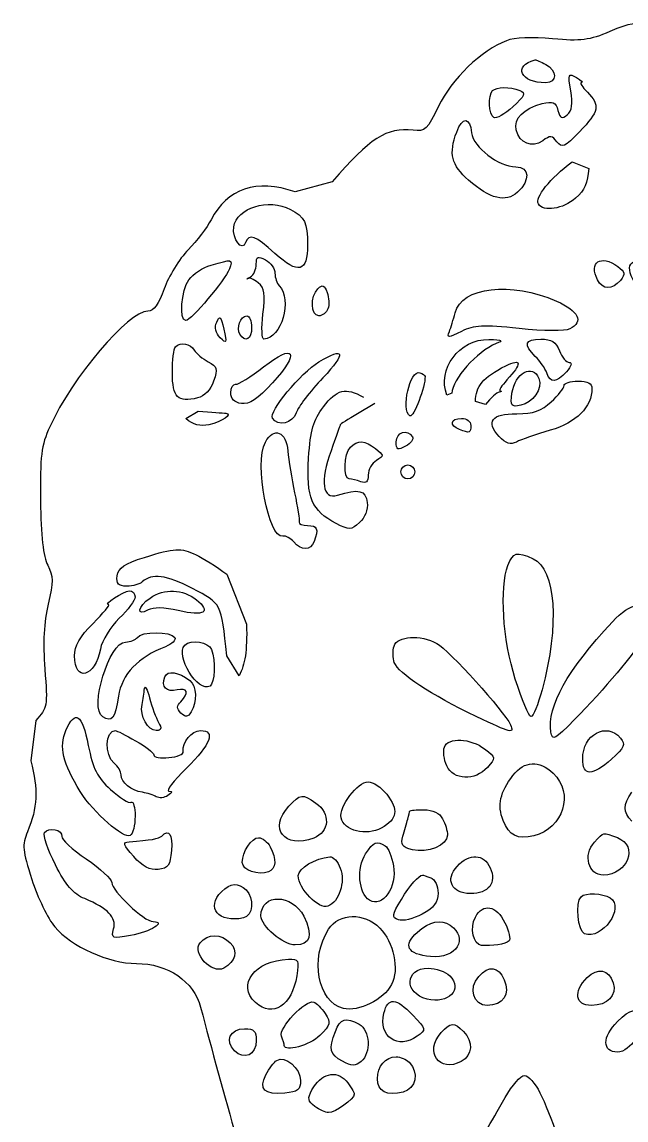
# Model space of a CAD drawing. Header units: millimetres. Extents: x 12 to 319, y 5 to 447.
# Drawn here: x 187.94 to 212.87, y 222.13 to 267.48 of the extents above; entities that cross this region are included whole.
import ezdxf

# ---------------------------------------------------------------- set-up
doc = ezdxf.new("R2010")
doc.units = ezdxf.units.MM
doc.layers.add('Layer 01', color=12, linetype='Continuous', true_color=0xc80000)

msp = doc.modelspace()

# ---------------------------------------------------------------- linework, layer by layer
at = {"layer": 'Layer 01'}
for p, q in [((210.65, 261.695), (211.332, 261.429)), ((200.746, 260.872), (199.218, 260.459)), ((205.683, 252.142), (205.481, 252.064)), ((202.509, 251.721), (201.794, 251.298)), ((207.071, 251.684), (206.664, 251.798)), ((194.699, 251.097), (195.209, 251.402)), ((196.404, 244.666), (197.212, 242.603)), ((196.903, 240.48), (196.403, 241.293)), ((188.508, 238.635), (188.305, 236.968))]:
    msp.add_line(p, q, dxfattribs=at)
for points in [[(213.759, 267.277), (213.28, 267.476), (213.056, 267.447), (212.204, 267.081)], [(207.935, 266.702), (206.914, 266.314), (205.653, 265.096), (205.135, 263.998)], [(209.844, 266.781), (209.013, 266.859), (208.266, 266.828), (207.935, 266.702)], [(212.204, 267.081), (211.355, 266.716), (211.01, 266.672), (209.844, 266.781)], [(209.56, 264.961), (208.52, 264.961), (208.191, 265.674), (209.124, 265.907)], [(209.124, 265.907), (209.157, 265.916), (209.352, 265.833), (209.557, 265.723)], [(209.557, 265.723), (210.036, 265.467), (210.038, 264.961), (209.56, 264.961)], [(210.593, 264.63), (210.475, 265.33), (210.492, 265.372), (210.822, 265.18)], [(210.822, 265.18), (211.019, 265.066), (211.115, 264.97), (211.035, 264.966)], [(211.035, 264.966), (210.956, 264.963), (211.064, 264.787), (211.276, 264.576)], [(207.413, 263.526), (207.208, 263.653), (207.173, 264.449), (207.363, 264.64)], [(207.363, 264.64), (207.525, 264.802), (208.07, 264.805), (208.484, 264.646)], [(208.484, 264.646), (208.752, 264.543), (208.706, 264.435), (208.197, 263.97)], [(210.445, 263.643), (210.645, 263.809), (210.686, 264.082), (210.593, 264.63)], [(211.276, 264.576), (211.814, 264.038), (211.762, 263.778), (210.954, 262.945)], [(205.135, 263.998), (204.682, 263.039), (204.584, 262.946), (204.084, 263.003)], [(208.197, 263.97), (207.864, 263.666), (207.511, 263.466), (207.413, 263.526)], [(208.338, 263.019), (208.22, 263.473), (208.658, 263.915), (209.411, 264.103)], [(209.411, 264.103), (209.862, 264.216), (209.97, 264.17), (210.06, 263.826)], [(205.883, 262.928), (206.128, 263.571), (206.424, 263.557), (206.501, 262.898)], [(210.06, 263.826), (210.148, 263.492), (210.221, 263.457), (210.445, 263.643)], [(204.084, 263.003), (202.989, 263.129), (202.306, 262.693), (200.746, 260.872)], [(209.433, 262.568), (208.997, 262.25), (208.484, 262.461), (208.338, 263.019)], [(206.373, 260.942), (205.666, 261.563), (205.547, 262.044), (205.883, 262.928)], [(206.501, 262.898), (206.571, 262.296), (207.609, 261.497), (208.322, 261.497)], [(210.022, 262.526), (209.828, 262.792), (209.747, 262.798), (209.433, 262.568)], [(210.954, 262.945), (210.333, 262.306), (210.221, 262.255), (210.022, 262.526)], [(209.254, 259.96), (209.095, 260.216), (209.752, 261.033), (210.65, 261.695)], [(208.322, 261.497), (208.891, 261.497), (208.931, 260.929), (208.397, 260.446)], [(211.332, 261.429), (211.303, 260.84), (211.162, 260.518), (210.792, 260.198)], [(199.218, 260.459), (197.614, 261.004), (196.42, 260.606), (195.745, 259.301)], [(208.397, 260.446), (207.909, 260.004), (207.26, 260.163), (206.373, 260.942)], [(196.684, 259.017), (196.796, 259.8), (198.124, 260.209), (199.022, 259.736)], [(210.792, 260.198), (210.273, 259.748), (209.462, 259.623), (209.254, 259.96)], [(199.022, 259.736), (199.618, 259.423), (199.724, 259.201), (199.728, 258.268)], [(195.745, 259.301), (195.586, 258.993), (195.16, 258.436), (194.799, 258.065)], [(197.173, 258.37), (197.024, 257.963), (196.611, 258.508), (196.684, 259.017)], [(198.382, 257.916), (197.559, 258.659), (197.313, 258.752), (197.173, 258.37)], [(194.799, 258.065), (194.438, 257.693), (193.994, 256.971), (193.813, 256.46)], [(199.728, 258.268), (199.732, 257.142), (199.349, 257.042), (198.382, 257.916)], [(195.747, 257.436), (196.632, 257.692), (196.654, 257.687), (196.501, 257.276)], [(197.614, 257.474), (197.614, 257.795), (197.674, 257.822), (197.999, 257.649)], [(197.999, 257.649), (198.211, 257.535), (198.384, 257.29), (198.384, 257.103)], [(211.693, 256.831), (211.325, 257.548), (211.84, 257.886), (212.531, 257.381)], [(213.596, 256.191), (212.8, 257.193), (212.829, 257.729), (213.673, 257.609)], [(196.501, 257.276), (196.328, 256.808), (194.923, 255.147), (194.701, 255.147)], [(194.833, 256.833), (194.996, 257.066), (195.407, 257.338), (195.747, 257.436)], [(197.373, 256.945), (197.506, 257.027), (197.614, 257.265), (197.614, 257.474)], [(212.531, 257.381), (212.842, 257.153), (212.858, 257.067), (212.64, 256.804)], [(194.701, 255.147), (194.421, 255.147), (194.518, 256.383), (194.833, 256.833)], [(197.248, 256.886), (197.185, 256.837), (197.241, 256.864), (197.373, 256.945)], [(197.691, 256.703), (197.51, 256.853), (197.311, 256.935), (197.248, 256.886)], [(197.89, 255.404), (197.995, 256.242), (197.958, 256.481), (197.691, 256.703)], [(198.384, 257.103), (198.384, 256.916), (198.463, 256.681), (198.559, 256.581)], [(205.815, 255.459), (206.085, 256.536), (208.129, 256.775), (209.999, 255.948)], [(212.64, 256.804), (212.304, 256.399), (211.91, 256.41), (211.693, 256.831)], [(193.813, 256.46), (193.585, 255.82), (193.376, 255.532), (193.139, 255.532)], [(198.559, 256.581), (199.109, 256.009), (198.646, 254.393), (197.929, 254.38)], [(200.191, 255.34), (199.859, 255.34), (199.836, 256.137), (200.158, 256.46)], [(200.158, 256.46), (200.343, 256.644), (200.423, 256.612), (200.537, 256.305)], [(200.537, 256.305), (200.616, 256.091), (200.631, 255.787), (200.57, 255.628)], [(209.999, 255.948), (210.924, 255.539), (211.14, 255.093), (210.554, 254.799)], [(193.139, 255.532), (192.332, 255.532), (190.024, 252.81), (189.088, 250.754)], [(195.979, 255.084), (196.102, 255.373), (196.155, 255.32), (196.274, 254.789)], [(196.935, 254.579), (196.775, 254.838), (196.965, 255.34), (197.223, 255.34)], [(197.223, 255.34), (197.332, 255.34), (197.422, 255.123), (197.422, 254.859)], [(197.929, 254.38), (197.837, 254.379), (197.82, 254.839), (197.89, 255.404)], [(200.57, 255.628), (200.509, 255.469), (200.338, 255.34), (200.191, 255.34)], [(205.582, 254.69), (205.645, 254.855), (205.75, 255.201), (205.815, 255.459)], [(196.125, 254.438), (195.934, 254.628), (195.883, 254.857), (195.979, 255.084)], [(197.422, 254.859), (197.422, 254.367), (197.159, 254.217), (196.935, 254.579)], [(208.46, 254.817), (206.972, 254.976), (206.607, 254.958), (206.084, 254.697)], [(196.274, 254.789), (196.405, 254.208), (196.39, 254.172), (196.125, 254.438)], [(206.084, 254.697), (205.529, 254.42), (205.478, 254.419), (205.582, 254.69)], [(210.554, 254.799), (210.358, 254.7), (209.484, 254.708), (208.46, 254.817)], [(194.15, 252.992), (194.15, 253.507), (194.208, 253.986), (194.279, 254.057)], [(194.279, 254.057), (194.492, 254.27), (194.891, 254.202), (195.055, 253.925)], [(197.909, 253.228), (199.195, 254.243), (199.432, 253.828), (198.282, 252.575)], [(200.194, 253.436), (201.271, 254.093), (201.341, 253.817), (200.361, 252.78)], [(205.481, 252.064), (205.055, 253.132), (206, 254.387), (207.215, 254.365)], [(207.509, 254.191), (206.721, 253.873), (205.696, 252.722), (205.683, 252.142)], [(207.215, 254.365), (207.784, 254.355), (207.837, 254.324), (207.509, 254.191)], [(209.128, 253.663), (208.62, 254.158), (208.69, 254.378), (209.356, 254.378)], [(209.356, 254.378), (209.8, 254.378), (209.982, 254.263), (210.121, 253.896)], [(195.055, 253.925), (195.14, 253.781), (195.399, 253.564), (195.631, 253.442)], [(207.908, 253.274), (208.567, 253.607), (208.586, 253.369), (207.957, 252.694)], [(209.603, 252.982), (209.537, 253.168), (209.323, 253.474), (209.128, 253.663)], [(210.121, 253.896), (210.222, 253.632), (210.406, 253.415), (210.531, 253.415)], [(195.631, 253.442), (196.003, 253.247), (196.03, 253.151), (195.853, 252.643)], [(196.758, 252.514), (196.869, 252.495), (197.387, 252.816), (197.909, 253.228)], [(198.282, 251.115), (198.12, 251.377), (199.433, 252.972), (200.194, 253.436)], [(203.955, 251.208), (203.57, 251.446), (203.956, 253.129), (204.364, 252.993)], [(206.664, 251.798), (206.657, 252.431), (206.967, 252.798), (207.908, 253.274)], [(208.166, 252.151), (208.284, 252.975), (209.035, 253.386), (209.276, 252.757)], [(210.41, 253.031), (209.981, 252.557), (209.761, 252.544), (209.603, 252.982)], [(210.531, 253.415), (210.665, 253.415), (210.615, 253.258), (210.41, 253.031)], [(195.19, 251.95), (194.377, 251.746), (194.15, 251.973), (194.15, 252.992)], [(195.853, 252.643), (195.728, 252.287), (195.475, 252.022), (195.19, 251.95)], [(198.282, 252.575), (197.662, 251.9), (197.319, 251.672), (196.996, 251.717)], [(200.361, 252.78), (199.83, 252.219), (199.335, 251.569), (199.262, 251.337)], [(204.576, 252.833), (204.602, 252.433), (204.1, 251.119), (203.955, 251.208)], [(204.364, 252.993), (204.477, 252.956), (204.573, 252.884), (204.576, 252.833)], [(207.957, 252.694), (207.734, 252.456), (207.611, 252.25), (207.682, 252.237)], [(209.276, 252.757), (209.436, 252.341), (209.033, 251.741), (208.53, 251.645)], [(210.314, 252.461), (210.314, 252.563), (210.573, 252.646), (210.891, 252.646)], [(210.891, 252.646), (211.291, 252.646), (211.468, 252.552), (211.468, 252.339)], [(196.556, 252.165), (196.556, 252.376), (196.647, 252.534), (196.758, 252.514)], [(196.996, 251.717), (196.705, 251.759), (196.556, 251.91), (196.556, 252.165)], [(200.384, 251.579), (200.944, 252.313), (201.288, 252.397), (202.034, 251.984)], [(207.641, 252.189), (207.548, 252.176), (207.291, 251.948), (207.071, 251.684)], [(207.682, 252.237), (207.754, 252.224), (207.735, 252.202), (207.641, 252.189)], [(208.53, 251.645), (208.126, 251.568), (208.09, 251.618), (208.166, 252.151)], [(211.468, 252.339), (211.468, 251.577), (210.819, 250.927), (209.747, 250.615)], [(209.786, 251.788), (210.076, 252.057), (210.314, 252.36), (210.314, 252.461)], [(208.364, 251.299), (209.056, 251.299), (209.379, 251.41), (209.786, 251.788)], [(195.209, 251.402), (195.738, 251.364), (196.253, 251.325), (196.354, 251.316)], [(196.354, 251.316), (196.668, 251.287), (196.207, 250.972), (195.661, 250.844)], [(199.262, 251.337), (199.123, 250.899), (198.503, 250.758), (198.282, 251.115)], [(199.772, 249.467), (199.848, 250.64), (199.958, 251.019), (200.384, 251.579)], [(201.794, 251.298), (201.4, 251.066), (201.078, 250.862), (201.078, 250.844)], [(207.64, 250.36), (207.07, 250.971), (207.323, 251.299), (208.364, 251.299)], [(195.661, 250.844), (195.307, 250.761), (195.014, 250.838), (194.699, 251.097)], [(197.988, 250.124), (198.333, 250.768), (198.854, 250.563), (198.919, 249.758)], [(201.078, 250.844), (201.078, 250.827), (200.906, 250.344), (200.697, 249.772)], [(206, 250.646), (205.57, 250.811), (205.622, 251.106), (206.08, 251.106)], [(206.465, 250.818), (206.465, 250.494), (206.43, 250.481), (206, 250.646)], [(206.08, 251.106), (206.294, 251.106), (206.465, 250.978), (206.465, 250.818)], [(189.088, 250.754), (188.742, 249.993), (188.683, 249.527), (188.707, 247.706)], [(203.387, 250.138), (203.387, 250.535), (203.848, 250.68), (204.054, 250.346)], [(204.054, 250.346), (204.116, 250.246), (203.991, 250.07), (203.777, 249.955)], [(208.347, 250.13), (208.105, 250.003), (207.915, 250.065), (207.64, 250.36)], [(209.747, 250.615), (209.159, 250.445), (208.529, 250.226), (208.347, 250.13)], [(198.715, 246.242), (198.11, 246.121), (197.523, 249.256), (197.988, 250.124)], [(201.447, 248.605), (201.188, 248.605), (201.231, 249.643), (201.501, 249.913)], [(201.501, 249.913), (201.807, 250.22), (202.081, 250.205), (202.532, 249.856)], [(202.532, 249.856), (202.884, 249.584), (202.886, 249.555), (202.569, 249.365)], [(203.777, 249.955), (203.444, 249.777), (203.387, 249.804), (203.387, 250.138)], [(198.919, 249.758), (198.949, 249.388), (199.073, 248.61), (199.195, 248.028)], [(200.904, 246.767), (199.901, 247.286), (199.668, 247.841), (199.772, 249.467)], [(200.697, 249.772), (200.236, 248.509), (200.345, 247.739), (200.958, 247.932)], [(202.569, 249.365), (202.384, 249.254), (202.232, 248.985), (202.232, 248.767)], [(203.579, 248.894), (203.579, 249.052), (203.709, 249.182), (203.868, 249.182)], [(203.868, 249.182), (204.026, 249.182), (204.156, 249.052), (204.156, 248.894)], [(201.928, 248.488), (201.76, 248.552), (201.544, 248.605), (201.447, 248.605)], [(202.232, 248.767), (202.232, 248.485), (202.144, 248.405), (201.928, 248.488)], [(203.868, 248.605), (203.709, 248.605), (203.579, 248.735), (203.579, 248.894)], [(204.156, 248.894), (204.156, 248.735), (204.026, 248.605), (203.868, 248.605)], [(200.958, 247.932), (201.843, 248.212), (202.134, 248.142), (202.193, 247.633)], [(188.707, 247.706), (188.726, 246.275), (188.826, 245.382), (189.007, 245.037)], [(199.195, 248.028), (199.317, 247.446), (199.401, 246.904), (199.381, 246.825)], [(202.193, 247.633), (202.228, 247.333), (202.104, 247.009), (201.874, 246.801)], [(199.381, 246.825), (199.362, 246.746), (199.519, 246.681), (199.731, 246.681)], [(199.731, 246.681), (200.133, 246.681), (200.194, 246.532), (199.999, 246.023)], [(201.874, 246.801), (201.525, 246.485), (201.455, 246.483), (200.904, 246.767)], [(199.158, 246.001), (199.03, 246.157), (198.83, 246.265), (198.715, 246.242)], [(199.999, 246.023), (199.852, 245.641), (199.465, 245.631), (199.158, 246.001)], [(191.876, 244.606), (191.924, 244.937), (192.176, 245.108), (192.996, 245.364)], [(192.996, 245.364), (194.262, 245.76), (194.482, 245.771), (195.13, 245.469)], [(195.13, 245.469), (195.404, 245.342), (195.977, 244.981), (196.404, 244.666)], [(208, 245.033), (208.21, 245.585), (208.352, 245.623), (209.046, 245.307)], [(189.007, 245.037), (189.238, 244.596), (189.24, 244.355), (189.021, 243.435)], [(208.302, 240.341), (207.784, 241.979), (207.647, 244.106), (208, 245.033)], [(209.046, 245.307), (209.976, 244.883), (210.131, 242.567), (209.408, 239.898)], [(192.271, 244.179), (191.91, 244.179), (191.827, 244.268), (191.876, 244.606)], [(194.98, 244.081), (193.908, 244.638), (193.289, 244.72), (192.909, 244.355)], [(191.516, 243.41), (191.278, 243.41), (192.123, 243.974), (192.371, 243.981)], [(192.909, 244.355), (192.809, 244.258), (192.521, 244.179), (192.271, 244.179)], [(192.371, 243.981), (192.503, 243.984), (192.611, 243.874), (192.611, 243.736)], [(193.231, 243.687), (193.81, 244.093), (194.589, 244.064), (195.139, 243.619)], [(196.403, 241.293), (196.157, 243.505), (196.182, 243.457), (194.98, 244.081)], [(192.611, 243.736), (192.611, 243.598), (192.316, 243.199), (191.955, 242.849)], [(193.145, 243.194), (192.643, 242.926), (192.713, 243.325), (193.231, 243.687)], [(195.139, 243.619), (195.772, 243.106), (195.47, 242.922), (194.395, 243.168)], [(212.308, 242.704), (213.082, 243.538), (213.672, 243.591), (213.696, 242.829)], [(189.021, 243.435), (188.847, 242.707), (188.803, 241.828), (188.886, 240.755)], [(190.879, 242.64), (191.303, 243.063), (191.589, 243.41), (191.516, 243.41)], [(194.395, 243.168), (193.811, 243.302), (193.364, 243.311), (193.145, 243.194)], [(190.11, 241.304), (190.11, 241.708), (190.33, 242.091), (190.879, 242.64)], [(191.955, 242.849), (191.587, 242.492), (191.247, 241.936), (191.18, 241.58)], [(197.212, 242.603), (197.236, 241.494), (197.156, 240.948), (196.903, 240.48)], [(209.773, 238.154), (209.62, 239.225), (210.433, 240.684), (212.308, 242.704)], [(192.707, 242.063), (192.862, 242.313), (194.092, 242.313), (194.247, 242.062)], [(203.299, 241.705), (203.432, 242.126), (204.393, 242.185), (205.06, 241.814)], [(191.275, 238.785), (190.708, 239.135), (191.544, 241.87), (192.218, 241.87)], [(192.218, 241.87), (192.422, 241.87), (192.642, 241.957), (192.707, 242.063)], [(194.247, 242.062), (194.312, 241.956), (194.138, 241.783), (193.86, 241.677)], [(195.703, 240.051), (195.213, 239.748), (194.245, 241.323), (194.664, 241.742)], [(194.664, 241.742), (194.909, 241.987), (195.649, 241.869), (195.765, 241.566)], [(203.309, 241.025), (203.241, 241.202), (203.237, 241.508), (203.299, 241.705)], [(205.06, 241.814), (205.58, 241.525), (207.837, 239.03), (208.101, 238.452)], [(213.525, 241.967), (213.295, 241.488), (211.96, 239.902), (210.748, 238.667)], [(191.18, 241.58), (190.961, 240.41), (190.11, 240.191), (190.11, 241.304)], [(193.86, 241.677), (192.741, 241.252), (192.059, 240.533), (191.925, 239.639)], [(195.765, 241.566), (195.943, 241.103), (195.905, 240.175), (195.703, 240.051)], [(206.694, 238.795), (204.822, 239.689), (203.483, 240.571), (203.309, 241.025)], [(188.886, 240.755), (189.005, 239.217), (188.991, 239.139), (188.508, 238.635)], [(194.343, 239.89), (193.908, 239.777), (193.68, 240.022), (193.838, 240.433)], [(193.838, 240.433), (193.945, 240.713), (194.397, 240.645), (194.872, 240.278)], [(208.95, 238.792), (208.862, 238.792), (208.571, 239.489), (208.302, 240.341)], [(192.897, 239.286), (192.935, 239.49), (192.981, 239.787), (192.999, 239.946)], [(192.999, 239.946), (193.016, 240.105), (193.111, 239.932), (193.209, 239.561)], [(194.497, 239.407), (194.849, 239.76), (194.772, 240.003), (194.343, 239.89)], [(194.872, 240.278), (195.155, 240.058), (195.183, 239.393), (194.925, 238.986)], [(209.408, 239.898), (209.243, 239.289), (209.037, 238.792), (208.95, 238.792)], [(191.925, 239.639), (191.784, 238.702), (191.664, 238.544), (191.275, 238.785)], [(193.209, 239.561), (193.307, 239.191), (193.473, 238.736), (193.578, 238.551)], [(189.756, 238.216), (190.145, 239.095), (190.421, 238.911), (190.679, 237.599)], [(193.485, 238.214), (193.127, 238.214), (192.806, 238.799), (192.897, 239.286)], [(194.505, 238.938), (194.319, 239.123), (194.317, 239.228), (194.497, 239.407)], [(194.925, 238.986), (194.781, 238.757), (194.695, 238.747), (194.505, 238.938)], [(193.578, 238.551), (193.722, 238.296), (193.7, 238.214), (193.485, 238.214)], [(208.101, 238.452), (208.275, 238.07), (208.144, 238.102), (206.694, 238.795)], [(210.748, 238.667), (209.924, 237.826), (209.827, 237.775), (209.773, 238.154)], [(211.083, 237.046), (211.083, 238.042), (212.073, 238.588), (212.641, 237.904)], [(190.351, 235.692), (189.632, 236.846), (189.465, 237.557), (189.756, 238.216)], [(191.745, 236.867), (191.34, 237.204), (191.381, 238.214), (191.799, 238.214)], [(191.799, 238.214), (191.847, 238.214), (192.222, 238.025), (192.633, 237.794)], [(194.602, 237.348), (194.545, 237.73), (194.942, 238.214), (195.312, 238.214)], [(195.312, 238.214), (195.952, 238.214), (195.739, 237.647), (194.727, 236.656)], [(192.633, 237.794), (193.044, 237.563), (193.381, 237.298), (193.381, 237.205)], [(205.376, 237.529), (205.535, 237.943), (206.455, 237.903), (207.038, 237.455)], [(212.641, 237.904), (212.863, 237.636), (212.813, 237.518), (212.276, 237.038)], [(190.679, 237.599), (190.869, 236.635), (191.045, 236.287), (191.6, 235.778)], [(193.381, 237.205), (193.381, 237.112), (193.662, 237.063), (194.006, 237.096)], [(194.006, 237.096), (194.35, 237.129), (194.618, 237.243), (194.602, 237.348)], [(205.474, 236.759), (205.356, 237.017), (205.312, 237.363), (205.376, 237.529)], [(207.038, 237.455), (207.506, 237.095), (207.508, 237.083), (207.152, 236.69)], [(188.305, 236.968), (188.621, 235.759), (188.588, 235.045), (188.17, 234.035)], [(192.034, 236.386), (192.034, 236.519), (191.904, 236.736), (191.745, 236.867)], [(207.152, 236.69), (206.639, 236.122), (205.747, 236.159), (205.474, 236.759)], [(208.207, 236.355), (208.696, 236.976), (209.272, 237.009), (209.868, 236.449)], [(212.276, 237.038), (211.467, 236.315), (211.083, 236.317), (211.083, 237.046)], [(192.915, 235.663), (192.446, 235.736), (192.034, 236.074), (192.034, 236.386)], [(194.727, 236.656), (194.197, 236.137), (193.872, 235.712), (194.005, 235.71)], [(207.799, 234.498), (207.555, 235.138), (207.674, 235.677), (208.207, 236.355)], [(209.868, 236.449), (210.739, 235.631), (210.287, 234.175), (209.068, 233.869)], [(201.114, 234.609), (201.025, 235.07), (201.797, 236.098), (202.231, 236.098)], [(202.231, 236.098), (202.428, 236.098), (202.772, 235.865), (202.995, 235.581)], [(192.413, 233.881), (192.149, 233.719), (190.893, 234.822), (190.351, 235.692)], [(191.6, 235.778), (191.977, 235.433), (192.359, 235.195), (192.449, 235.25)], [(193.486, 235.48), (193.375, 235.549), (193.118, 235.631), (192.915, 235.663)], [(193.967, 235.53), (193.814, 235.433), (193.597, 235.41), (193.486, 235.48)], [(194.005, 235.71), (194.172, 235.708), (194.161, 235.653), (193.967, 235.53)], [(198.96, 235.09), (199.436, 235.601), (199.516, 235.611), (200.073, 235.221)], [(202.995, 235.581), (203.499, 234.941), (203.438, 234.56), (202.773, 234.187)], [(213.117, 234.476), (212.737, 234.856), (212.736, 235.13), (213.115, 235.67)], [(192.449, 235.25), (192.538, 235.306), (192.611, 235.048), (192.611, 234.677)], [(199.984, 233.775), (198.771, 233.314), (198.104, 234.171), (198.96, 235.09)], [(200.073, 235.221), (200.686, 234.792), (200.639, 234.024), (199.984, 233.775)], [(203.863, 234.558), (203.902, 234.717), (203.941, 234.869), (203.949, 234.895)], [(203.949, 234.895), (203.957, 234.922), (204.221, 234.943), (204.534, 234.943)], [(204.534, 234.943), (204.901, 234.943), (205.176, 234.811), (205.304, 234.571)], [(192.611, 234.677), (192.611, 234.307), (192.522, 233.949), (192.413, 233.881)], [(202.773, 234.187), (202.158, 233.842), (201.215, 234.082), (201.114, 234.609)], [(203.665, 233.846), (203.734, 234.079), (203.823, 234.4), (203.863, 234.558)], [(205.304, 234.571), (205.414, 234.366), (205.503, 234.061), (205.503, 233.893)], [(209.068, 233.869), (208.397, 233.701), (208.033, 233.88), (207.799, 234.498)], [(188.17, 234.035), (187.943, 233.487), (187.963, 233.262), (188.348, 232.066)], [(189.322, 232.67), (189.007, 233.294), (188.804, 233.892), (188.87, 233.999)], [(188.87, 233.999), (189.027, 234.253), (189.642, 234.12), (189.587, 233.844)], [(193.708, 233.859), (194.009, 234.16), (194.169, 233.924), (194.114, 233.26)], [(211.571, 233.604), (211.971, 234.046), (211.892, 234.03), (212.514, 233.793)], [(189.587, 233.844), (189.564, 233.729), (190.019, 233.308), (190.597, 232.91)], [(192.553, 233.01), (192.109, 233.509), (192.082, 233.6), (192.369, 233.621)], [(192.369, 233.621), (193.248, 233.685), (193.595, 233.746), (193.708, 233.859)], [(197.037, 232.766), (197.037, 233.217), (197.413, 233.789), (197.71, 233.789)], [(197.71, 233.789), (197.862, 233.789), (198.075, 233.621), (198.184, 233.417)], [(202.127, 233.129), (202.452, 233.625), (202.58, 233.675), (202.936, 233.449)], [(204.054, 233.292), (203.632, 233.398), (203.562, 233.498), (203.665, 233.846)], [(205.503, 233.893), (205.503, 233.476), (204.681, 233.135), (204.054, 233.292)], [(211.939, 232.249), (211.311, 232.249), (211.088, 233.07), (211.571, 233.604)], [(212.514, 233.793), (213.4, 233.456), (212.951, 232.249), (211.939, 232.249)], [(194.114, 233.26), (194.063, 232.649), (193.979, 232.529), (193.565, 232.481)], [(198.184, 233.417), (198.461, 232.901), (198.433, 232.502), (198.114, 232.379)], [(202.288, 231.21), (201.832, 231.491), (201.743, 232.543), (202.127, 233.129)], [(202.936, 233.449), (203.059, 233.371), (203.211, 233.004), (203.276, 232.634)], [(205.904, 232.607), (206.418, 233.159), (206.999, 233.132), (207.267, 232.544)], [(190.531, 231.272), (190.055, 231.469), (189.75, 231.822), (189.322, 232.67)], [(190.597, 232.91), (191.176, 232.511), (191.649, 232.074), (191.649, 231.938)], [(193.565, 232.481), (193.218, 232.441), (192.924, 232.594), (192.553, 233.01)], [(198.114, 232.379), (197.696, 232.219), (197.037, 232.455), (197.037, 232.766)], [(199.346, 232.223), (199.346, 232.532), (200.045, 232.948), (200.649, 232.999)], [(200.649, 232.999), (200.784, 233.01), (200.977, 232.803), (201.078, 232.538)], [(203.276, 232.634), (203.43, 231.747), (202.828, 230.879), (202.288, 231.21)], [(200.569, 230.962), (200.194, 230.817), (199.346, 231.692), (199.346, 232.223)], [(201.078, 232.538), (201.298, 231.958), (201.034, 231.14), (200.569, 230.962)], [(203.601, 231.239), (203.964, 231.837), (204.307, 232.231), (204.477, 232.246)], [(204.477, 232.246), (204.495, 232.248), (204.647, 232.197), (204.814, 232.133)], [(206.448, 231.48), (205.675, 231.48), (205.395, 232.06), (205.904, 232.607)], [(207.267, 232.544), (207.549, 231.926), (207.205, 231.48), (206.448, 231.48)], [(188.348, 232.066), (188.588, 231.323), (189.013, 230.442), (189.294, 230.108)], [(191.649, 231.938), (191.649, 231.594), (192.989, 230.325), (193.353, 230.325)], [(196.185, 231.562), (196.546, 231.924), (196.877, 231.947), (197.191, 231.634)], [(204.814, 232.133), (204.986, 232.066), (205.118, 231.793), (205.118, 231.503)], [(191.724, 230.022), (191.845, 230.503), (191.491, 230.875), (190.531, 231.272)], [(197.085, 230.476), (196.044, 230.261), (195.518, 230.895), (196.185, 231.562)], [(197.191, 231.634), (197.54, 231.284), (197.474, 230.557), (197.085, 230.476)], [(197.806, 230.567), (197.806, 231.499), (199.104, 231.483), (199.572, 230.545)], [(205.118, 231.503), (205.118, 231.116), (204.956, 230.903), (204.455, 230.633)], [(211.164, 229.823), (210.886, 229.93), (210.775, 231.107), (211.019, 231.351)], [(211.019, 231.351), (211.2, 231.533), (211.899, 231.505), (212.216, 231.305)], [(212.216, 231.305), (212.844, 230.907), (211.88, 229.549), (211.164, 229.823)], [(203.478, 230.397), (203.197, 230.504), (203.211, 230.596), (203.601, 231.239)], [(206.654, 230.51), (206.969, 231.1), (207.528, 230.993), (207.875, 230.277)], [(199.22, 229.363), (198.718, 229.363), (197.806, 230.139), (197.806, 230.567)], [(199.572, 230.545), (199.964, 229.76), (199.846, 229.363), (199.22, 229.363)], [(200.597, 230.01), (201.041, 230.688), (202.056, 230.711), (202.709, 230.058)], [(204.455, 230.633), (204.091, 230.437), (203.651, 230.33), (203.478, 230.397)], [(204.263, 229.892), (204.763, 230.332), (205.241, 230.433), (205.613, 230.178)], [(206.911, 229.341), (206.568, 229.374), (206.416, 230.066), (206.654, 230.51)], [(189.294, 230.108), (189.986, 229.286), (191.519, 228.598), (192.663, 228.595)], [(192.419, 229.748), (191.662, 229.61), (191.625, 229.624), (191.724, 230.022)], [(193.353, 230.325), (193.932, 230.325), (193.241, 229.898), (192.419, 229.748)], [(201.206, 226.74), (200.15, 227.005), (199.813, 228.813), (200.597, 230.01)], [(202.709, 230.058), (203.284, 229.484), (203.522, 228.341), (203.196, 227.73)], [(205.613, 230.178), (206.405, 229.636), (205.872, 228.78), (204.804, 228.88)], [(207.875, 230.277), (208.041, 229.933), (208.117, 229.594), (208.043, 229.524)], [(196.271, 228.403), (195.775, 228.137), (194.949, 229.031), (195.3, 229.454)], [(195.3, 229.454), (195.613, 229.83), (196.157, 229.83), (196.534, 229.454)], [(196.534, 229.454), (196.872, 229.116), (196.759, 228.664), (196.271, 228.403)], [(204.804, 228.88), (203.846, 228.969), (203.644, 229.347), (204.263, 229.892)], [(208.043, 229.524), (207.906, 229.394), (207.326, 229.301), (206.911, 229.341)], [(192.663, 228.595), (193.963, 228.593), (195.039, 227.86), (195.317, 226.788)], [(197.581, 226.988), (196.782, 227.711), (197.553, 228.725), (198.938, 228.771)], [(198.938, 228.771), (199.359, 228.785), (199.387, 228.729), (199.283, 228.089)], [(199.283, 228.089), (199.081, 226.846), (198.298, 226.339), (197.581, 226.988)], [(204.659, 227.128), (203.694, 227.37), (203.739, 228.401), (204.714, 228.401)], [(205.594, 228.09), (206.156, 227.529), (205.549, 226.904), (204.659, 227.128)], [(204.714, 228.401), (205.027, 228.401), (205.423, 228.261), (205.594, 228.09)], [(206.791, 228.057), (207.222, 228.533), (207.589, 228.487), (207.845, 227.926)], [(211.271, 228.012), (211.704, 228.444), (212.167, 228.351), (212.343, 227.797)], [(203.196, 227.73), (202.856, 227.095), (201.829, 226.584), (201.206, 226.74)], [(207.138, 226.862), (206.57, 226.862), (206.361, 227.582), (206.791, 228.057)], [(207.845, 227.926), (208.111, 227.341), (207.792, 226.862), (207.138, 226.862)], [(211.445, 226.862), (210.77, 226.862), (210.685, 227.426), (211.271, 228.012)], [(212.343, 227.797), (212.507, 227.278), (212.107, 226.862), (211.445, 226.862)], [(202.881, 226.543), (203.048, 227.211), (203.379, 227.188), (204.072, 226.463)], [(195.317, 226.788), (196.203, 223.375), (197.531, 218.751), (197.807, 218.112)], [(198.652, 225.595), (198.523, 225.93), (199.644, 227.115), (199.982, 227.002)], [(199.982, 227.002), (200.09, 226.966), (200.302, 226.751), (200.453, 226.523)], [(212.518, 226.197), (213.053, 226.732), (213.357, 226.793), (213.509, 226.398)], [(200.453, 226.523), (200.703, 226.148), (200.683, 226.064), (200.238, 225.62)], [(200.88, 225.791), (201.085, 226.329), (201.29, 226.39), (201.86, 226.085)], [(204.254, 225.589), (203.468, 225.012), (202.641, 225.587), (202.881, 226.543)], [(204.072, 226.463), (204.628, 225.881), (204.631, 225.866), (204.254, 225.589)], [(213.509, 226.398), (213.698, 225.905), (213.044, 224.937), (212.522, 224.937)], [(196.707, 224.992), (196.3, 225.4), (196.531, 225.9), (197.127, 225.9)], [(197.127, 225.9), (197.52, 225.9), (197.614, 225.805), (197.614, 225.412)], [(201.86, 226.085), (202.314, 225.842), (202.361, 224.899), (201.937, 224.547)], [(205.244, 225.74), (205.634, 226.17), (205.775, 226.178), (206.163, 225.79)], [(212.522, 224.937), (211.886, 224.937), (211.884, 225.564), (212.518, 226.197)], [(197.614, 225.412), (197.614, 224.817), (197.114, 224.585), (196.707, 224.992)], [(198.769, 225.21), (198.769, 225.255), (198.716, 225.428), (198.652, 225.595)], [(200.238, 225.62), (199.835, 225.216), (198.769, 224.919), (198.769, 225.21)], [(201.167, 224.556), (200.647, 224.834), (200.598, 225.048), (200.88, 225.791)], [(206.073, 224.549), (205.161, 224.06), (204.536, 224.958), (205.244, 225.74)], [(206.163, 225.79), (206.582, 225.37), (206.541, 224.799), (206.073, 224.549)], [(198.01, 224.003), (198.141, 224.252), (198.344, 224.518), (198.459, 224.593)], [(198.459, 224.593), (198.794, 224.81), (199.442, 224.261), (199.442, 223.759)], [(201.937, 224.547), (201.697, 224.349), (201.552, 224.35), (201.167, 224.556)], [(202.617, 223.835), (202.617, 224.355), (202.946, 224.745), (203.387, 224.745)], [(203.387, 224.745), (203.556, 224.745), (203.798, 224.641), (203.925, 224.514)], [(203.925, 224.514), (204.341, 224.099), (204.202, 223.417), (203.676, 223.285)], [(199.911, 223.376), (200.27, 224.047), (200.914, 224.216), (201.318, 223.747)], [(198.792, 223.24), (197.956, 223.16), (197.698, 223.412), (198.01, 224.003)], [(199.442, 223.759), (199.442, 223.38), (199.331, 223.291), (198.792, 223.24)], [(201.318, 223.747), (201.503, 223.532), (201.655, 223.283), (201.655, 223.195)], [(203.676, 223.285), (202.997, 223.115), (202.617, 223.312), (202.617, 223.835)], [(207.888, 223.061), (208.173, 223.564), (208.53, 223.975), (208.682, 223.975)], [(208.682, 223.975), (208.834, 223.975), (209.122, 223.651), (209.321, 223.254)], [(200.032, 222.692), (199.738, 222.906), (199.719, 223.017), (199.911, 223.376)], [(201.655, 223.195), (201.655, 222.995), (200.872, 222.436), (200.59, 222.436)], [(209.321, 223.254), (209.521, 222.857), (209.834, 222.071), (210.019, 221.508)], [(200.59, 222.436), (200.475, 222.436), (200.224, 222.551), (200.032, 222.692)], [(207.141, 221.763), (207.267, 221.974), (207.603, 222.559), (207.888, 223.061)]]:
    msp.add_open_spline(points, degree=3, dxfattribs=at)

doc.saveas('drawing.dxf')
